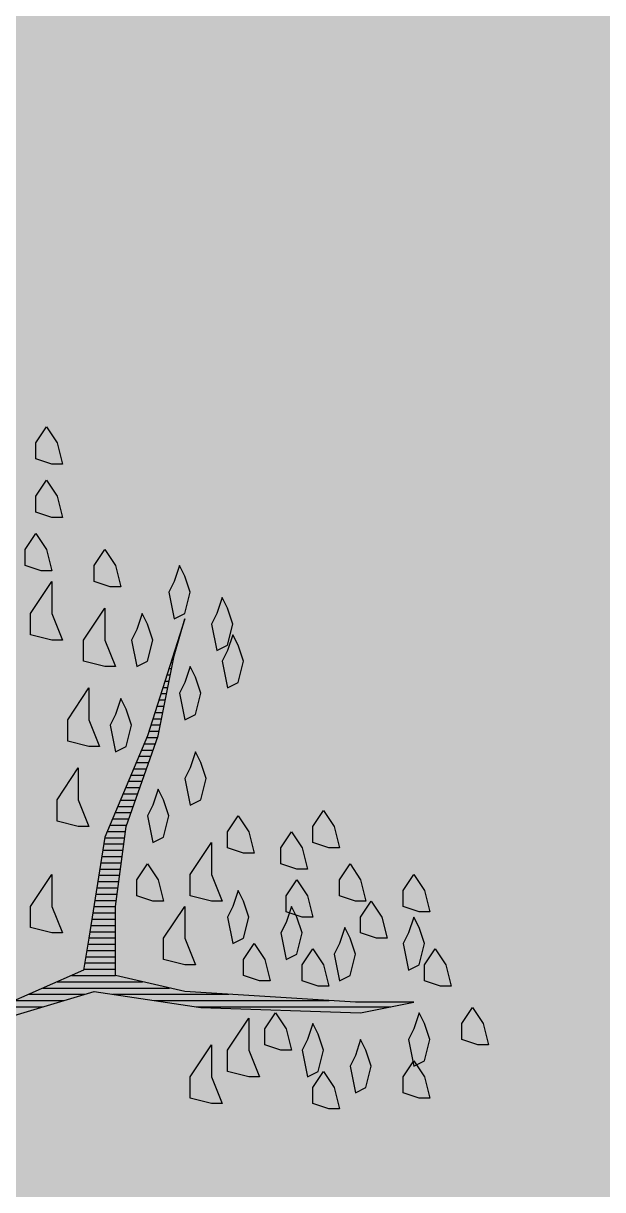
# Model space of a CAD drawing. Header units: millimetres. Extents: x -249630 to 95394, y -188036 to 109963.
# Drawn here: x -95658 to -95056, y 52581 to 53791 of the extents above; entities that cross this region are included whole.
import ezdxf

# ---------------------------------------------------------------- set-up
doc = ezdxf.new("R2010")
doc.units = ezdxf.units.MM
doc.layers.add('Arboles', color=86, linetype='Continuous')

# ---------------------------------------------------------------- blocks, each defined once
blk = doc.blocks.new('A1')
at = {"color": 251}
for p, q in [((9.0419, 10.6881), (9.0426, 10.6881)), ((9.0451, 10.6981), (9.0454, 10.6981)), ((9.0387, 10.6781), (9.0397, 10.6781)), ((9.0324, 10.6581), (9.034, 10.6581)), ((9.0356, 10.6681), (9.0369, 10.6681)), ((9.026, 10.6381), (9.0291, 10.6381)), ((9.0292, 10.6481), (9.0311, 10.6481)), ((9.0197, 10.6181), (9.0251, 10.6181)), ((9.0228, 10.6281), (9.0271, 10.6281)), ((9.0133, 10.5981), (9.0211, 10.5981)), ((9.0165, 10.6081), (9.0231, 10.6081)), ((9.0069, 10.5781), (9.0171, 10.5781)), ((9.0101, 10.5881), (9.0191, 10.5881)), ((9.0006, 10.5581), (9.0131, 10.5581)), ((9.0037, 10.5681), (9.0151, 10.5681)), ((8.9974, 10.5481), (9.0111, 10.5481)), ((8.991, 10.5281), (9.0071, 10.5281)), ((8.9942, 10.5381), (9.0091, 10.5381)), ((8.9834, 10.5081), (9.0012, 10.5081)), ((8.9876, 10.5181), (9.0048, 10.5181)), ((8.9749, 10.4881), (8.9942, 10.4881)), ((8.9791, 10.4981), (8.9977, 10.4981)), ((8.9665, 10.4681), (8.9871, 10.4681)), ((8.9707, 10.4781), (8.9906, 10.4781)), ((8.9581, 10.4481), (8.98, 10.4481)), ((8.9623, 10.4581), (8.9836, 10.4581)), ((8.9497, 10.4281), (8.973, 10.4281)), ((8.9539, 10.4381), (8.9765, 10.4381)), ((8.9413, 10.4081), (8.9659, 10.4081)), ((8.9455, 10.4181), (8.9695, 10.4181)), ((8.937, 10.3981), (8.9624, 10.3981)), ((8.9286, 10.3781), (8.9553, 10.3781)), ((8.9328, 10.3881), (8.9589, 10.3881)), ((8.9205, 10.3581), (8.9522, 10.3581)), ((8.9244, 10.3681), (8.9536, 10.3681)), ((8.9173, 10.3381), (8.9496, 10.3381)), ((8.9189, 10.3481), (8.9509, 10.3481)), ((8.9142, 10.3181), (8.9469, 10.3181)), ((8.9157, 10.3281), (8.9482, 10.3281)), ((8.911, 10.2981), (8.9442, 10.2981)), ((8.9126, 10.3081), (8.9456, 10.3081)), ((8.9078, 10.2781), (8.9416, 10.2781)), ((8.9094, 10.2881), (8.9429, 10.2881)), ((8.9063, 10.2681), (8.9402, 10.2681)), ((8.9031, 10.2481), (8.9376, 10.2481)), ((8.9047, 10.2581), (8.9389, 10.2581)), ((8.8999, 10.2281), (8.9376, 10.2281)), ((8.9015, 10.2381), (8.9376, 10.2381)), ((8.8968, 10.2081), (8.9376, 10.2081)), ((8.8984, 10.2181), (8.9376, 10.2181)), ((8.8935, 10.1881), (8.9376, 10.1881)), ((8.8952, 10.1981), (8.9376, 10.1981)), ((8.8902, 10.1681), (8.9376, 10.1681)), ((8.8919, 10.1781), (8.9376, 10.1781)), ((8.8869, 10.1481), (8.9376, 10.1481)), ((8.8885, 10.1581), (8.9376, 10.1581)), ((8.8674, 10.1381), (8.9376, 10.1381)), ((8.8217, 10.1181), (9.0239, 10.1181)), ((8.8445, 10.1281), (8.9806, 10.1281)), ((8.776, 10.0981), (8.855, 10.0981)), ((8.7988, 10.1081), (8.8888, 10.1081)), ((8.9329, 10.1081), (9.1185, 10.1081)), ((8.9996, 10.0981), (9.2785, 10.0981)), ((8.7531, 10.0881), (8.8213, 10.0881)), ((9.0662, 10.0881), (9.3769, 10.0881))]:
    blk.add_line(p, q, dxfattribs=at)
at = {"layer": 'Arboles'}
for p, q in [((8.8101, 10.9884), (8.8271, 11.0139)), ((8.8271, 11.0139), (8.8441, 10.9884)), ((8.8101, 10.9629), (8.8101, 10.9884)), ((8.8441, 10.9884), (8.8526, 10.9543)), ((8.8356, 10.9543), (8.8101, 10.9629)), ((8.8526, 10.9543), (8.8356, 10.9543)), ((8.8101, 10.9033), (8.8271, 10.9288)), ((8.8271, 10.9288), (8.8441, 10.9033)), ((8.8101, 10.8778), (8.8101, 10.9033)), ((8.8441, 10.9033), (8.8526, 10.8693)), ((8.8356, 10.8693), (8.8101, 10.8778)), ((8.8526, 10.8693), (8.8356, 10.8693)), ((8.7931, 10.8183), (8.8101, 10.8438)), ((8.8101, 10.8438), (8.8271, 10.8183)), ((8.7931, 10.7928), (8.7931, 10.8183)), ((8.8271, 10.8183), (8.8356, 10.7843)), ((8.9036, 10.7928), (8.9206, 10.8183)), ((8.9206, 10.8183), (8.9376, 10.7928)), ((8.8186, 10.7843), (8.7931, 10.7928)), ((8.8356, 10.7843), (8.8186, 10.7843)), ((8.9036, 10.7673), (8.9036, 10.7928)), ((8.9376, 10.7928), (8.9461, 10.7588)), ((9.0397, 10.7928), (9.0312, 10.7673)), ((9.0482, 10.7758), (9.0397, 10.7928)), ((8.8016, 10.7162), (8.8356, 10.7673)), ((8.8356, 10.7673), (8.8356, 10.7162)), ((8.9291, 10.7588), (8.9036, 10.7673)), ((9.0312, 10.7673), (9.0227, 10.7503)), ((9.0567, 10.7503), (9.0482, 10.7758)), ((8.9461, 10.7588), (8.9291, 10.7588)), ((9.0227, 10.7503), (9.0312, 10.7077)), ((9.0482, 10.7162), (9.0567, 10.7503)), ((8.8866, 10.6737), (8.9206, 10.7247)), ((8.9206, 10.7247), (8.9206, 10.6737)), ((9.1077, 10.7417), (9.0992, 10.7162)), ((9.1162, 10.7247), (9.1077, 10.7417)), ((9.1247, 10.6992), (9.1162, 10.7247)), ((8.8016, 10.6822), (8.8016, 10.7162)), ((8.8356, 10.7162), (8.8526, 10.6737)), ((8.9802, 10.7162), (8.9717, 10.6907)), ((8.9887, 10.6992), (8.9802, 10.7162)), ((9.0312, 10.7077), (9.0482, 10.7162)), ((9.0992, 10.7162), (9.0907, 10.6992)), ((8.9717, 10.6907), (8.9631, 10.6737)), ((8.9972, 10.6737), (8.9887, 10.6992)), ((9.0907, 10.6992), (9.0992, 10.6567)), ((9.1162, 10.6652), (9.1247, 10.6992)), ((8.8356, 10.6737), (8.8016, 10.6822)), ((8.8526, 10.6737), (8.8356, 10.6737)), ((8.8866, 10.6397), (8.8866, 10.6737)), ((8.9206, 10.6737), (8.9376, 10.6312)), ((8.9631, 10.6737), (8.9717, 10.6312)), ((8.9887, 10.6397), (8.9972, 10.6737)), ((9.1247, 10.6822), (9.1162, 10.6567)), ((9.1332, 10.6652), (9.1247, 10.6822)), ((9.0992, 10.6567), (9.1162, 10.6652)), ((9.1162, 10.6567), (9.1077, 10.6397)), ((9.1417, 10.6397), (9.1332, 10.6652)), ((8.9206, 10.6312), (8.8866, 10.6397)), ((8.9376, 10.6312), (8.9206, 10.6312)), ((8.9717, 10.6312), (8.9887, 10.6397)), ((9.0567, 10.6312), (9.0482, 10.6057)), ((9.0652, 10.6142), (9.0567, 10.6312)), ((9.1077, 10.6397), (9.1162, 10.5972)), ((9.1332, 10.6057), (9.1417, 10.6397)), ((9.0737, 10.5887), (9.0652, 10.6142)), ((8.8611, 10.5462), (8.8951, 10.5972)), ((8.8951, 10.5972), (8.8951, 10.5462)), ((9.0482, 10.6057), (9.0397, 10.5887)), ((9.1162, 10.5972), (9.1332, 10.6057)), ((8.9461, 10.5802), (8.9376, 10.5547)), ((8.9546, 10.5632), (8.9461, 10.5802)), ((9.0397, 10.5887), (9.0482, 10.5462)), ((9.0652, 10.5547), (9.0737, 10.5887)), ((8.9631, 10.5376), (8.9546, 10.5632)), ((8.8611, 10.5121), (8.8611, 10.5462)), ((8.8951, 10.5462), (8.9121, 10.5036)), ((8.9376, 10.5547), (8.9291, 10.5376)), ((9.0482, 10.5462), (9.0652, 10.5547)), ((8.9291, 10.5376), (8.9376, 10.4951)), ((8.9546, 10.5036), (8.9631, 10.5376)), ((8.8951, 10.5036), (8.8611, 10.5121)), ((8.9121, 10.5036), (8.8951, 10.5036)), ((8.9376, 10.4951), (8.9546, 10.5036)), ((9.0652, 10.4951), (9.0567, 10.4696)), ((9.0737, 10.4781), (9.0652, 10.4951)), ((8.8441, 10.4186), (8.8781, 10.4696)), ((8.8781, 10.4696), (8.8781, 10.4186)), ((9.0567, 10.4696), (9.0482, 10.4526)), ((9.0822, 10.4526), (9.0737, 10.4781)), ((9.0482, 10.4526), (9.0567, 10.4101)), ((9.0737, 10.4186), (9.0822, 10.4526)), ((9.0057, 10.4356), (8.9972, 10.4101)), ((9.0142, 10.4186), (9.0057, 10.4356)), ((8.8441, 10.3846), (8.8441, 10.4186)), ((8.8781, 10.4186), (8.8951, 10.3761)), ((8.9972, 10.4101), (8.9887, 10.3931)), ((9.0227, 10.3931), (9.0142, 10.4186)), ((9.0567, 10.4101), (9.0737, 10.4186)), ((8.9887, 10.3931), (8.9972, 10.3506)), ((9.0142, 10.3591), (9.0227, 10.3931)), ((9.1162, 10.3676), (9.1332, 10.3931)), ((9.1332, 10.3931), (9.1502, 10.3676)), ((9.2523, 10.3761), (9.2693, 10.4016)), ((9.2693, 10.4016), (9.2863, 10.3761)), ((8.8781, 10.3761), (8.8441, 10.3846)), ((8.8951, 10.3761), (8.8781, 10.3761)), ((9.2523, 10.3506), (9.2523, 10.3761)), ((9.2863, 10.3761), (9.2948, 10.3421)), ((8.9972, 10.3506), (9.0142, 10.3591)), ((9.1162, 10.3421), (9.1162, 10.3676)), ((9.1502, 10.3676), (9.1587, 10.3336)), ((9.2013, 10.3421), (9.2183, 10.3676)), ((9.2183, 10.3676), (9.2353, 10.3421)), ((9.0567, 10.2995), (9.0907, 10.3506)), ((9.0907, 10.3506), (9.0907, 10.2995)), ((9.1417, 10.3336), (9.1162, 10.3421)), ((9.1587, 10.3336), (9.1417, 10.3336)), ((9.2013, 10.3165), (9.2013, 10.3421)), ((9.2353, 10.3421), (9.2438, 10.308)), ((9.2778, 10.3421), (9.2523, 10.3506)), ((9.2948, 10.3421), (9.2778, 10.3421)), ((8.9717, 10.291), (8.9887, 10.3165)), ((8.9887, 10.3165), (9.0057, 10.291)), ((9.2268, 10.308), (9.2013, 10.3165)), ((9.2948, 10.291), (9.3118, 10.3165)), ((9.3118, 10.3165), (9.3288, 10.291)), ((8.8016, 10.2485), (8.8356, 10.2995)), ((8.8356, 10.2995), (8.8356, 10.2485)), ((9.0567, 10.2655), (9.0567, 10.2995)), ((9.0907, 10.2995), (9.1077, 10.257)), ((9.2438, 10.308), (9.2268, 10.308)), ((9.3968, 10.274), (9.4139, 10.2995)), ((9.4139, 10.2995), (9.4309, 10.274)), ((8.9717, 10.2655), (8.9717, 10.291)), ((9.0057, 10.291), (9.0142, 10.257)), ((9.2098, 10.2655), (9.2268, 10.291)), ((9.2268, 10.291), (9.2438, 10.2655)), ((9.2948, 10.2655), (9.2948, 10.291)), ((9.3288, 10.291), (9.3373, 10.257)), ((8.9972, 10.257), (8.9717, 10.2655)), ((9.0907, 10.257), (9.0567, 10.2655)), ((9.1332, 10.274), (9.1247, 10.2485)), ((9.1417, 10.257), (9.1332, 10.274)), ((9.2098, 10.24), (9.2098, 10.2655)), ((9.2438, 10.2655), (9.2523, 10.2315)), ((9.3203, 10.257), (9.2948, 10.2655)), ((9.3968, 10.2485), (9.3968, 10.274)), ((9.4309, 10.274), (9.4394, 10.24)), ((8.8016, 10.2145), (8.8016, 10.2485)), ((8.8356, 10.2485), (8.8526, 10.206)), ((9.0142, 10.257), (8.9972, 10.257)), ((9.0142, 10.1975), (9.0482, 10.2485)), ((9.0482, 10.2485), (9.0482, 10.1975)), ((9.1077, 10.257), (9.0907, 10.257)), ((9.1247, 10.2485), (9.1162, 10.2315)), ((9.1502, 10.2315), (9.1417, 10.257)), ((9.2183, 10.2485), (9.2098, 10.223)), ((9.2268, 10.2315), (9.2183, 10.2485)), ((9.3373, 10.257), (9.3203, 10.257)), ((9.3288, 10.2315), (9.3458, 10.257)), ((9.3458, 10.257), (9.3628, 10.2315)), ((9.4224, 10.24), (9.3968, 10.2485)), ((9.1162, 10.2315), (9.1247, 10.189)), ((9.1417, 10.1975), (9.1502, 10.2315)), ((9.2098, 10.223), (9.2013, 10.206)), ((9.2353, 10.2315), (9.2098, 10.24)), ((9.2353, 10.206), (9.2268, 10.2315)), ((9.2523, 10.2315), (9.2353, 10.2315)), ((9.3288, 10.206), (9.3288, 10.2315)), ((9.3628, 10.2315), (9.3713, 10.1975)), ((9.4139, 10.2315), (9.4054, 10.206)), ((9.4224, 10.2145), (9.4139, 10.2315)), ((9.4394, 10.24), (9.4224, 10.24)), ((8.8356, 10.206), (8.8016, 10.2145)), ((8.8526, 10.206), (8.8356, 10.206)), ((9.2013, 10.206), (9.2098, 10.1635)), ((9.2268, 10.172), (9.2353, 10.206)), ((9.3033, 10.2145), (9.2948, 10.189)), ((9.3118, 10.1975), (9.3033, 10.2145)), ((9.3543, 10.1975), (9.3288, 10.206)), ((9.4054, 10.206), (9.3968, 10.189)), ((9.4309, 10.189), (9.4224, 10.2145)), ((9.0142, 10.1635), (9.0142, 10.1975)), ((9.0482, 10.1975), (9.0652, 10.155)), ((9.1247, 10.189), (9.1417, 10.1975)), ((9.1417, 10.1635), (9.1587, 10.189)), ((9.1587, 10.189), (9.1757, 10.1635)), ((9.2948, 10.189), (9.2863, 10.172)), ((9.3203, 10.172), (9.3118, 10.1975)), ((9.3713, 10.1975), (9.3543, 10.1975)), ((9.3968, 10.189), (9.4054, 10.1465)), ((9.4224, 10.155), (9.4309, 10.189)), ((9.2098, 10.1635), (9.2268, 10.172)), ((9.2353, 10.155), (9.2523, 10.1805)), ((9.2523, 10.1805), (9.2693, 10.155)), ((9.2863, 10.172), (9.2948, 10.1295)), ((9.3118, 10.138), (9.3203, 10.172)), ((9.4309, 10.155), (9.4479, 10.1805)), ((9.4479, 10.1805), (9.4649, 10.155)), ((9.0482, 10.155), (9.0142, 10.1635)), ((9.0652, 10.155), (9.0482, 10.155)), ((9.1417, 10.138), (9.1417, 10.1635)), ((9.1757, 10.1635), (9.1842, 10.1295)), ((9.2353, 10.1295), (9.2353, 10.155)), ((9.2693, 10.155), (9.2778, 10.1209)), ((9.4054, 10.1465), (9.4224, 10.155)), ((9.4309, 10.1295), (9.4309, 10.155)), ((9.4649, 10.155), (9.4734, 10.1209)), ((9.1672, 10.1295), (9.1417, 10.138)), ((9.1842, 10.1295), (9.1672, 10.1295)), ((9.2608, 10.1209), (9.2353, 10.1295)), ((9.2948, 10.1295), (9.3118, 10.138)), ((9.4564, 10.1209), (9.4309, 10.1295)), ((9.2778, 10.1209), (9.2608, 10.1209)), ((9.4734, 10.1209), (9.4564, 10.1209)), ((9.1757, 10.0529), (9.1928, 10.0784)), ((9.1928, 10.0784), (9.2098, 10.0529)), ((9.4224, 10.0784), (9.4139, 10.0529)), ((9.4309, 10.0614), (9.4224, 10.0784)), ((9.4904, 10.0614), (9.5074, 10.0869)), ((9.5074, 10.0869), (9.5244, 10.0614)), ((9.1162, 10.0189), (9.1502, 10.0699)), ((9.1502, 10.0699), (9.1502, 10.0189)), ((9.2523, 10.0614), (9.2438, 10.0359)), ((9.2608, 10.0444), (9.2523, 10.0614)), ((9.4394, 10.0359), (9.4309, 10.0614)), ((9.4904, 10.0359), (9.4904, 10.0614)), ((9.5244, 10.0614), (9.5329, 10.0274)), ((9.1757, 10.0274), (9.1757, 10.0529)), ((9.2098, 10.0529), (9.2183, 10.0189)), ((9.2438, 10.0359), (9.2353, 10.0189)), ((9.2693, 10.0189), (9.2608, 10.0444)), ((9.3288, 10.0359), (9.3203, 10.0104)), ((9.3373, 10.0189), (9.3288, 10.0359)), ((9.4139, 10.0529), (9.4054, 10.0359)), ((9.4054, 10.0359), (9.4139, 9.9934)), ((9.4309, 10.0019), (9.4394, 10.0359)), ((9.5159, 10.0274), (9.4904, 10.0359)), ((9.0567, 9.9764), (9.0907, 10.0274)), ((9.0907, 10.0274), (9.0907, 9.9764)), ((9.1162, 9.9849), (9.1162, 10.0189)), ((9.1502, 10.0189), (9.1672, 9.9764)), ((9.2013, 10.0189), (9.1757, 10.0274)), ((9.2183, 10.0189), (9.2013, 10.0189)), ((9.2353, 10.0189), (9.2438, 9.9764)), ((9.2608, 9.9849), (9.2693, 10.0189)), ((9.3458, 9.9934), (9.3373, 10.0189)), ((9.5329, 10.0274), (9.5159, 10.0274)), ((9.3203, 10.0104), (9.3118, 9.9934)), ((9.3968, 9.9764), (9.4139, 10.0019)), ((9.4139, 10.0019), (9.4309, 9.9764)), ((9.4139, 9.9934), (9.4309, 10.0019)), ((9.1502, 9.9764), (9.1162, 9.9849)), ((9.2438, 9.9764), (9.2608, 9.9849)), ((9.2523, 9.9594), (9.2693, 9.9849)), ((9.2693, 9.9849), (9.2863, 9.9594)), ((9.3118, 9.9934), (9.3203, 9.9509)), ((9.3373, 9.9594), (9.3458, 9.9934)), ((9.0567, 9.9424), (9.0567, 9.9764)), ((9.0907, 9.9764), (9.1077, 9.9339)), ((9.1672, 9.9764), (9.1502, 9.9764)), ((9.3968, 9.9509), (9.3968, 9.9764)), ((9.4309, 9.9764), (9.4394, 9.9424)), ((9.0907, 9.9339), (9.0567, 9.9424)), ((9.2523, 9.9339), (9.2523, 9.9594)), ((9.2863, 9.9594), (9.2948, 9.9254)), ((9.3203, 9.9509), (9.3373, 9.9594)), ((9.4224, 9.9424), (9.3968, 9.9509)), ((9.4394, 9.9424), (9.4224, 9.9424)), ((9.1077, 9.9339), (9.0907, 9.9339)), ((9.2778, 9.9254), (9.2523, 9.9339)), ((9.2948, 9.9254), (9.2778, 9.9254))]:
    blk.add_line(p, q, dxfattribs=at)
at = {"layer": 'Arboles', "color": 7}
for p, q in [((9.0482, 10.7077), (8.9887, 10.5206)), ((9.0312, 10.6482), (9.0482, 10.7077)), ((9.0057, 10.5206), (9.0312, 10.6482)), ((8.9887, 10.5206), (8.9206, 10.3591)), ((8.9546, 10.3761), (9.0057, 10.5206)), ((8.9376, 10.2485), (8.9546, 10.3761)), ((8.9206, 10.3591), (8.8951, 10.1975)), ((8.9376, 10.138), (8.9376, 10.2485)), ((8.8951, 10.1975), (8.8866, 10.1465)), ((8.8866, 10.1465), (8.7505, 10.0869)), ((9.0482, 10.1124), (8.9376, 10.138)), ((8.674, 10.0444), (8.9036, 10.1124)), ((8.9036, 10.1124), (9.0737, 10.0869)), ((9.3203, 10.0954), (9.0482, 10.1124)), ((9.4139, 10.0954), (9.3203, 10.0954)), ((9.3288, 10.0784), (9.4139, 10.0954)), ((9.0737, 10.0869), (9.3288, 10.0784))]:
    blk.add_line(p, q, dxfattribs=at)

msp = doc.modelspace()

# ---------------------------------------------------------------- hatches: boundary and pattern name
at = {"layer": 'Arboles'}
h = msp.add_hatch(dxfattribs=at)
h.set_pattern_fill('AR-SAND', color=256, scale=5, angle=45, style=0, double=1)
h.set_pattern_definition([(82.5, (-230894.77, -222643.12), (-178.69067, 167.37674), [0, -193.04, 0, -215.9, 0, -206.375]), (52.5, (-230894.77, -222643.12), (-94.50546, 412.36643), [0, -104.14, 0, -173.99, 0, -66.675]), (12.5, (-231005.23, -222753.58), (279.14991, 280.16616), [0, -63.5, 0, -228.6, 0, -298.45]), (2.5, (-231005.23, -222753.58), (191.14055, 348.7754), [0, -31.75, 0, -149.86, 0, -171.45])])
h.paths.add_polyline_path([(-97702.993, 54540.273), (-98952.993, 54540.273), (-98952.993, 48040.273), (-87827.993, 48040.273), (-87827.993, 54540.273), (-93577.993, 54540.273)])
h.paths.add_polyline_path([(-94250.928, 50615.169, -1), (-94467.279, 50615.169, -1)], flags=16)
h.paths.add_polyline_path([(-94258.806, 50628.764), (-93048.928, 50628.764), (-93048.928, 50839.375), (-94258.806, 50839.375)], flags=24)
h.paths.add_polyline_path([(-94642.257, 50848.675), (-92877.939, 50848.675), (-92877.939, 51124.471), (-94642.257, 51124.471)], flags=24)

# ---------------------------------------------------------------- block references
at = {"xscale": 650, "yscale": 650, "zscale": 650}
msp.add_blockref('A1', (-101371.301, 46213.483), dxfattribs=at)

doc.saveas('drawing.dxf')
